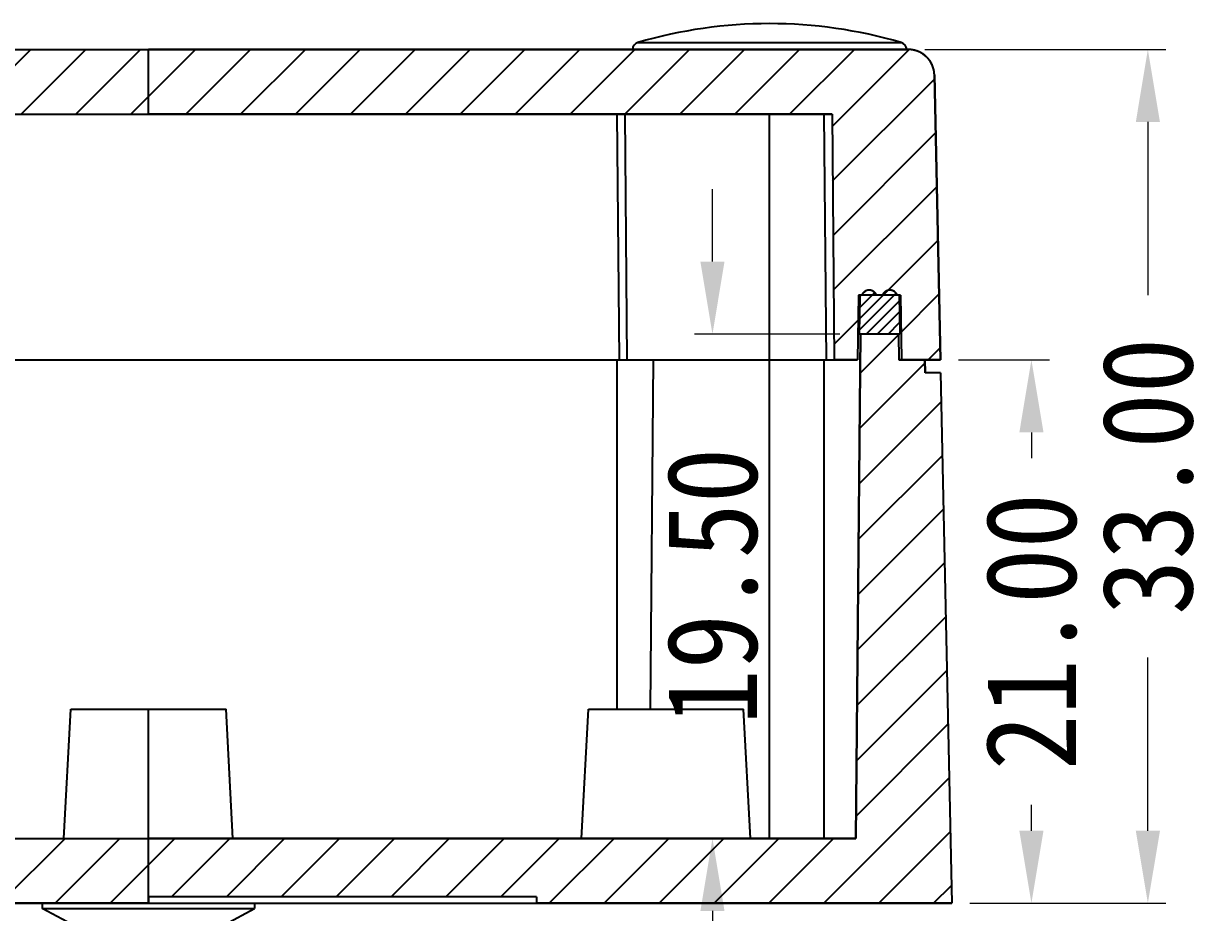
# Model space of a CAD drawing. Header units: millimetres. Extents: x 1034 to 1636, y -2154 to -1937.
# Drawn here: x 1400.7 to 1446.43, y -2114.67 to -2080.31 of the extents above; entities that cross this region are included whole.
import ezdxf

# ---------------------------------------------------------------- set-up
doc = ezdxf.new("R2010")
doc.units = ezdxf.units.MM
doc.layers.add('dim', color=3, linetype='Continuous', lineweight=9)
doc.styles.add('FFS', font='', dxfattribs={"width": 0.9})
doc.styles.get('FFS').set_extended_font_data('FangSong_GB2312')
doc.dimstyles.new('YanXiu', dxfattribs={"dimtxt": 2.5, "dimasz": 2.2, "dimexe": 1, "dimexo": 0.6, "dimgap": 0.66, "dimtad": 0, "dimzin": 1, "dimdsep": 46, "dimtxsty": 'FFS', "dimcen": 0, "dimclrd": 256, "dimclre": 131, "dimclrt": 42, "dimazin": 0, "dimtfac": 1, "dimtofl": 0, "dimtmove": 0, "dimatfit": 3, "dimfxl": 1, "dimlwd": 5, "dimlwe": 5, "dimarcsym": 0})
pattern_1 = [(45, (569.7729, -2352.4867), (-1.0606602, 1.0606602), [])]

# ---------------------------------------------------------------- blocks, each defined once
blk = doc.blocks.new('*D86')
at = {"layer": 'Defpoints', "color": 0}
for p in [(1436.116, -2093.314), (1439.635, -2093.314), (1436.556, -2114.314)]:
    blk.add_point(p, dxfattribs=at)
at = {"layer": 'dim', "color": 131, "lineweight": 5}
for p, q in [((1436.816, -2093.314), (1440.335, -2093.314)), ((1437.256, -2114.314), (1440.335, -2114.314))]:
    blk.add_line(p, q, dxfattribs=at)
at = {"layer": 'dim', "lineweight": 5}
for p, q in [((1439.635, -2096.114), (1439.635, -2097.115)), ((1439.635, -2111.514), (1439.635, -2110.514))]:
    blk.add_line(p, q, dxfattribs=at)
at = {"layer": 'dim'}
for points in [[(1439.169, -2096.114), (1440.102, -2096.114), (1439.635, -2093.314)], [(1439.169, -2111.514), (1440.102, -2111.514), (1439.635, -2114.314)]]:
    blk.add_solid(points, dxfattribs=at)
at = {"layer": 'dim', "color": 42, "insert": (1439.635, -2103.814), "char_height": 3.5, "attachment_point": 5, "rotation": 90, "style": 'FFS'}
blk.add_mtext('21.00', dxfattribs=at)
blk = doc.blocks.new('*D87')
at = {"layer": 'Defpoints', "color": 0}
for p in [(1434.816, -2081.314), (1444.135, -2081.314), (1436.556, -2114.314)]:
    blk.add_point(p, dxfattribs=at)
at = {"layer": 'dim', "color": 131, "lineweight": 5}
for p, q in [((1435.516, -2081.314), (1444.835, -2081.314)), ((1437.256, -2114.314), (1444.835, -2114.314))]:
    blk.add_line(p, q, dxfattribs=at)
at = {"layer": 'dim', "lineweight": 5}
for p, q in [((1444.135, -2084.114), (1444.135, -2090.815)), ((1444.135, -2111.514), (1444.135, -2104.814))]:
    blk.add_line(p, q, dxfattribs=at)
at = {"layer": 'dim'}
for points in [[(1443.669, -2084.114), (1444.602, -2084.114), (1444.135, -2081.314)], [(1443.669, -2111.514), (1444.602, -2111.514), (1444.135, -2114.314)]]:
    blk.add_solid(points, dxfattribs=at)
at = {"layer": 'dim', "color": 42, "insert": (1444.135, -2097.814), "char_height": 3.5, "attachment_point": 5, "rotation": 90, "style": 'FFS'}
blk.add_mtext('33.00', dxfattribs=at)
blk = doc.blocks.new('*D88')
at = {"layer": 'Defpoints', "color": 0}
for p in [(1432.934, -2092.314), (1427.311, -2111.814), (1431.616, -2111.814)]:
    blk.add_point(p, dxfattribs=at)
at = {"layer": 'dim', "lineweight": 5}
for p, q in [((1427.311, -2089.514), (1427.311, -2086.714)), ((1427.311, -2114.614), (1427.311, -2117.414))]:
    blk.add_line(p, q, dxfattribs=at)
at = {"layer": 'dim', "color": 131, "lineweight": 5}
for p, q in [((1432.234, -2092.314), (1426.611, -2092.314)), ((1430.917, -2111.814), (1426.611, -2111.814))]:
    blk.add_line(p, q, dxfattribs=at)
at = {"layer": 'dim'}
for points in [[(1426.844, -2089.514), (1427.777, -2089.514), (1427.311, -2092.314)], [(1426.844, -2114.614), (1427.777, -2114.614), (1427.311, -2111.814)]]:
    blk.add_solid(points, dxfattribs=at)
at = {"layer": 'dim', "color": 42, "insert": (1427.311, -2102.064), "char_height": 3.5, "attachment_point": 5, "rotation": 90, "style": 'FFS'}
blk.add_mtext('19.50', dxfattribs=at)

msp = doc.modelspace()

# ---------------------------------------------------------------- hatches: boundary and pattern name
h = msp.add_hatch()
h.set_pattern_fill('DEFAULT__15', color=5, scale=1.5, angle=45, style=0, pattern_type=0)
h.set_pattern_definition(pattern_1)
edge = h.paths.add_edge_path()
edge.add_line((1374.916, -2093.314), (1376.516, -2093.314))
edge.add_line((1374.916, -2093.314), (1375.147, -2082.293))
edge.add_spline(control_points=[(1375.147, -2082.293), (1375.159, -2081.717), (1375.571, -2081.314), (1376.147, -2081.314)], knot_values=[0, 0, 0, 0, 1, 1, 1, 1], weights=[1, 0.809648, 0.809648, 1], degree=3, periodic=0)
edge.add_line((1376.147, -2081.314), (1376.541, -2081.314))
edge.add_line((1376.541, -2081.314), (1376.607, -2083.214))
edge.add_line((1378.266, -2083.214), (1376.607, -2083.214))
edge.add_line((1378.266, -2083.214), (1378.284, -2083.732))
edge.add_line((1379.766, -2085.214), (1378.284, -2083.732))
edge.add_line((1379.766, -2093.314), (1379.766, -2085.214))
edge.add_line((1377.766, -2093.314), (1379.766, -2093.314))
edge.add_line((1377.635, -2085.814), (1377.766, -2093.314))
edge.add_line((1377.635, -2085.814), (1376.647, -2085.814))
edge.add_line((1376.647, -2085.814), (1376.516, -2093.314))
edge = h.paths.add_edge_path()
edge.add_line((1383.266, -2093.314), (1384.416, -2093.314))
edge.add_line((1383.266, -2093.314), (1383.266, -2085.214))
edge.add_line((1383.266, -2085.214), (1384.748, -2083.732))
edge.add_line((1384.766, -2083.214), (1384.748, -2083.732))
edge.add_line((1386.425, -2083.214), (1384.766, -2083.214))
edge.add_line((1386.492, -2081.314), (1386.425, -2083.214))
edge.add_line((1386.492, -2081.314), (1405.516, -2081.314))
edge.add_line((1405.516, -2083.814), (1405.516, -2081.314))
edge.add_line((1387.099, -2083.814), (1405.516, -2083.814))
edge.add_line((1387.016, -2093.314), (1387.099, -2083.814))
edge.add_line((1386.116, -2093.314), (1387.016, -2093.314))
edge.add_line((1386.116, -2093.314), (1386.073, -2090.814))
edge.add_line((1384.46, -2090.814), (1386.073, -2090.814))
edge.add_line((1384.416, -2093.314), (1384.46, -2090.814))
edge = h.paths.add_edge_path()
edge.add_line((1405.516, -2083.814), (1405.516, -2081.314))
edge.add_line((1405.516, -2083.814), (1405.516, -2081.314))
edge = h.paths.add_edge_path()
edge.add_line((1436.116, -2093.314), (1434.616, -2093.314))
edge.add_line((1434.573, -2090.814), (1434.616, -2093.314))
edge.add_line((1434.573, -2090.814), (1432.96, -2090.814))
edge.add_line((1432.96, -2090.814), (1432.916, -2093.314))
edge.add_line((1432.916, -2093.314), (1432.016, -2093.314))
edge.add_line((1431.933, -2083.814), (1432.016, -2093.314))
edge.add_line((1431.933, -2083.814), (1405.516, -2083.814))
edge.add_line((1405.516, -2083.814), (1405.516, -2081.314))
edge.add_line((1434.886, -2081.314), (1405.516, -2081.314))
edge.add_spline(control_points=[(1435.885, -2082.293), (1435.873, -2081.717), (1435.462, -2081.314), (1434.886, -2081.314)], knot_values=[0, 0, 0, 0, 1, 1, 1, 1], weights=[1, 0.809648, 0.809648, 1], degree=3, periodic=0)
edge.add_line((1436.116, -2093.314), (1435.885, -2082.293))
h = msp.add_hatch()
h.set_pattern_fill('DEFAULT__10', color=5, scale=0.3, angle=45, style=0, pattern_type=0)
h.set_pattern_definition([(45, (569.7729, -2352.48672), (-0.21213203, 0.21213203), [])])
edge = h.paths.add_edge_path()
edge.add_line((1384.51, -2090.814), (1384.583, -2090.814))
edge.add_spline(control_points=[(1385.149, -2090.814), (1385.036, -2090.494), (1384.696, -2090.494), (1384.583, -2090.814)], knot_values=[0, 0, 0, 0, 1, 1, 1, 1], weights=[1, 0.555556, 0.555556, 1], degree=3, periodic=0)
edge.add_line((1385.149, -2090.814), (1385.383, -2090.814))
edge.add_spline(control_points=[(1385.949, -2090.814), (1385.836, -2090.494), (1385.496, -2090.494), (1385.383, -2090.814)], knot_values=[0, 0, 0, 0, 1, 1, 1, 1], weights=[1, 0.555556, 0.555556, 1], degree=3, periodic=0)
edge.add_line((1385.949, -2090.814), (1386.023, -2090.814))
edge.add_line((1386.049, -2092.314), (1386.023, -2090.814))
edge.add_line((1384.484, -2092.314), (1386.049, -2092.314))
edge.add_line((1384.51, -2090.814), (1384.484, -2092.314))
edge = h.paths.add_edge_path()
edge.add_line((1434.523, -2090.814), (1434.449, -2090.814))
edge.add_line((1434.523, -2090.814), (1434.549, -2092.314))
edge.add_line((1434.549, -2092.314), (1432.984, -2092.314))
edge.add_line((1433.01, -2090.814), (1432.984, -2092.314))
edge.add_line((1433.083, -2090.814), (1433.01, -2090.814))
edge.add_spline(control_points=[(1433.649, -2090.814), (1433.536, -2090.494), (1433.196, -2090.494), (1433.083, -2090.814)], knot_values=[0, 0, 0, 0, 1, 1, 1, 1], weights=[1, 0.555556, 0.555556, 1], degree=3, periodic=0)
edge.add_line((1433.883, -2090.814), (1433.649, -2090.814))
edge.add_spline(control_points=[(1434.449, -2090.814), (1434.336, -2090.494), (1433.996, -2090.494), (1433.883, -2090.814)], knot_values=[0, 0, 0, 0, 1, 1, 1, 1], weights=[1, 0.555556, 0.555556, 1], degree=3, periodic=0)
h = msp.add_hatch()
h.set_pattern_fill('DEFAULT__14', color=5, scale=1.5, angle=45, style=0, pattern_type=0)
h.set_pattern_definition(pattern_1)
edge = h.paths.add_edge_path()
edge.add_line((1375.516, -2093.314), (1378.766, -2093.314))
edge.add_line((1378.766, -2093.314), (1378.766, -2099.314))
edge.add_line((1377.39, -2099.314), (1378.766, -2099.314))
edge.add_line((1377.39, -2099.314), (1377.076, -2114.314))
edge.add_line((1374.476, -2114.314), (1377.076, -2114.314))
edge.add_line((1374.906, -2093.814), (1374.476, -2114.314))
edge.add_line((1374.906, -2093.814), (1375.507, -2093.814))
edge.add_line((1375.507, -2093.814), (1375.516, -2093.314))
edge = h.paths.add_edge_path()
edge.add_line((1384.266, -2093.314), (1384.516, -2093.314))
edge.add_line((1384.516, -2093.314), (1384.534, -2092.314))
edge.add_line((1384.534, -2092.314), (1386.007, -2092.314))
edge.add_line((1386.007, -2092.314), (1386.178, -2111.814))
edge.add_line((1386.178, -2111.814), (1405.516, -2111.814))
edge.add_line((1405.516, -2114.314), (1405.516, -2111.814))
edge.add_line((1405.516, -2114.314), (1383.678, -2114.314))
edge.add_line((1383.363, -2099.314), (1383.678, -2114.314))
edge.add_line((1383.363, -2099.314), (1384.266, -2099.314))
edge.add_line((1384.266, -2093.314), (1384.266, -2099.314))
edge = h.paths.add_edge_path()
edge.add_line((1405.516, -2114.314), (1405.516, -2111.814))
edge.add_line((1405.516, -2111.814), (1405.516, -2106.814))
edge.add_line((1405.516, -2112.314), (1405.516, -2106.814))
edge.add_line((1405.516, -2112.314), (1405.516, -2106.814))
edge.add_line((1405.516, -2111.814), (1405.516, -2106.814))
edge.add_line((1405.516, -2114.064), (1405.516, -2111.814))
edge.add_line((1405.516, -2114.064), (1405.516, -2114.314))
edge = h.paths.add_edge_path()
edge.add_line((1435.516, -2093.314), (1434.516, -2093.314))
edge.add_line((1435.525, -2093.814), (1435.516, -2093.314))
edge.add_line((1436.127, -2093.814), (1435.525, -2093.814))
edge.add_line((1436.127, -2093.814), (1436.556, -2114.314))
edge.add_line((1436.556, -2114.314), (1420.516, -2114.314))
edge.add_line((1420.512, -2114.064), (1420.516, -2114.314))
edge.add_line((1420.512, -2114.064), (1405.516, -2114.064))
edge.add_line((1405.516, -2114.064), (1405.516, -2111.814))
edge.add_line((1432.855, -2111.814), (1405.516, -2111.814))
edge.add_line((1432.855, -2111.814), (1433.025, -2092.314))
edge.add_line((1434.499, -2092.314), (1433.025, -2092.314))
edge.add_line((1434.499, -2092.314), (1434.516, -2093.314))

# ---------------------------------------------------------------- linework, layer by layer
at = {"color": 7}
for p, q in [((1386.492, -2081.314), (1434.886, -2081.314)), ((1386.492, -2081.314), (1405.516, -2081.314)), ((1434.886, -2081.314), (1405.516, -2081.314)), ((1405.516, -2083.814), (1405.516, -2081.314)), ((1405.516, -2083.814), (1405.516, -2081.314)), ((1405.516, -2083.814), (1405.516, -2081.314)), ((1405.516, -2083.814), (1405.516, -2081.314)), ((1424.431, -2081.048), (1434.602, -2081.048)), ((1435.885, -2082.293), (1436.116, -2093.314)), ((1436.116, -2093.314), (1435.885, -2082.293)), ((1387.099, -2083.814), (1431.933, -2083.814)), ((1387.099, -2083.814), (1405.516, -2083.814)), ((1431.933, -2083.814), (1405.516, -2083.814)), ((1423.716, -2093.314), (1423.633, -2083.814)), ((1424.016, -2093.314), (1423.933, -2083.814)), ((1429.516, -2111.814), (1429.516, -2083.814)), ((1431.716, -2093.314), (1431.633, -2083.814)), ((1431.933, -2083.814), (1432.016, -2093.314)), ((1431.933, -2083.814), (1432.016, -2093.314)), ((1432.96, -2090.814), (1432.916, -2093.314)), ((1432.96, -2090.814), (1432.916, -2093.314)), ((1434.573, -2090.814), (1432.96, -2090.814)), ((1434.573, -2090.814), (1432.96, -2090.814)), ((1433.01, -2090.814), (1432.984, -2092.314)), ((1433.01, -2090.814), (1432.984, -2092.314)), ((1433.083, -2090.814), (1433.01, -2090.814)), ((1433.883, -2090.814), (1433.649, -2090.814)), ((1434.523, -2090.814), (1434.449, -2090.814)), ((1434.523, -2090.814), (1434.549, -2092.314)), ((1434.523, -2090.814), (1434.549, -2092.314)), ((1434.573, -2090.814), (1434.616, -2093.314)), ((1434.573, -2090.814), (1434.616, -2093.314)), ((1433.025, -2092.314), (1432.855, -2111.814)), ((1432.855, -2111.814), (1433.025, -2092.314)), ((1434.549, -2092.314), (1432.934, -2092.314)), ((1434.549, -2092.314), (1432.984, -2092.314)), ((1434.499, -2092.314), (1433.025, -2092.314)), ((1434.499, -2092.314), (1434.516, -2093.314)), ((1434.499, -2092.314), (1434.516, -2093.314)), ((1386.016, -2093.314), (1432.916, -2093.314)), ((1423.616, -2093.314), (1423.616, -2106.814)), ((1425.016, -2093.314), (1424.898, -2106.814)), ((1431.616, -2093.314), (1431.616, -2111.814)), ((1432.916, -2093.314), (1432.016, -2093.314)), ((1434.514, -2093.314), (1436.116, -2093.314)), ((1435.516, -2093.314), (1434.516, -2093.314)), ((1436.116, -2093.314), (1434.616, -2093.314)), ((1435.516, -2093.314), (1435.525, -2093.814)), ((1435.525, -2093.814), (1435.516, -2093.314)), ((1436.127, -2093.814), (1435.525, -2093.814)), ((1436.127, -2093.814), (1435.525, -2093.814)), ((1436.127, -2093.814), (1436.556, -2114.314)), ((1436.127, -2093.814), (1436.556, -2114.314)), ((1402.254, -2111.814), (1402.516, -2106.814)), ((1402.516, -2106.814), (1408.516, -2106.814)), ((1405.516, -2112.314), (1405.516, -2106.814)), ((1405.516, -2111.814), (1405.516, -2106.814)), ((1405.516, -2112.314), (1405.516, -2106.814)), ((1405.516, -2112.314), (1405.516, -2106.814)), ((1405.516, -2111.814), (1405.516, -2106.814)), ((1408.778, -2111.814), (1408.516, -2106.814)), ((1422.254, -2111.814), (1422.516, -2106.814)), ((1422.516, -2106.814), (1428.516, -2106.814)), ((1428.778, -2111.814), (1428.516, -2106.814)), ((1386.178, -2111.814), (1432.855, -2111.814)), ((1386.178, -2111.814), (1405.516, -2111.814)), ((1432.855, -2111.814), (1405.516, -2111.814)), ((1405.516, -2114.064), (1405.516, -2111.814)), ((1405.516, -2114.064), (1405.516, -2111.814)), ((1405.516, -2114.314), (1405.516, -2111.814)), ((1405.516, -2114.314), (1405.516, -2111.814)), ((1374.476, -2114.314), (1436.556, -2114.314)), ((1405.516, -2114.314), (1383.678, -2114.314)), ((1401.416, -2114.314), (1401.416, -2114.514)), ((1420.512, -2114.064), (1405.516, -2114.064)), ((1405.516, -2114.064), (1405.516, -2114.314)), ((1420.512, -2114.064), (1405.516, -2114.064)), ((1405.516, -2114.064), (1405.516, -2114.314)), ((1409.616, -2114.314), (1409.616, -2114.514)), ((1420.512, -2114.064), (1420.516, -2114.314)), ((1420.512, -2114.064), (1420.516, -2114.314)), ((1436.556, -2114.314), (1420.516, -2114.314)), ((1401.416, -2114.514), (1409.616, -2114.514)), ((1402.566, -2115.142), (1401.416, -2114.514)), ((1408.466, -2115.142), (1409.616, -2114.514))]:
    msp.add_line(p, q, dxfattribs=at)
for centre, radius, start, end in [((1429.516, -2098.314), 18, 73.5889, 106.4111), ((1424.515, -2081.335), 0.3, 106.4111, 175.9641), ((1434.517, -2081.335), 0.3, 4.0359, 73.5889), ((1434.886, -2082.314), 1, 1.2, 89.9987), ((1433.366, -2090.914), 0.3, 19.4712, 160.5288), ((1434.166, -2090.914), 0.3, 19.4712, 160.5288)]:
    msp.add_arc(centre, radius, start, end, dxfattribs=at)
for points, start_tangent, end_tangent in [([(1435.885, -2082.293), (1435.885, -2082.282), (1435.885, -2082.271), (1435.884, -2082.26), (1435.883, -2082.249), (1435.883, -2082.238), (1435.882, -2082.227), (1435.881, -2082.216), (1435.879, -2082.205), (1435.878, -2082.193), (1435.877, -2082.182), (1435.875, -2082.171), (1435.873, -2082.159), (1435.872, -2082.148), (1435.87, -2082.137), (1435.867, -2082.125), (1435.865, -2082.114), (1435.863, -2082.102), (1435.86, -2082.091), (1435.858, -2082.08), (1435.855, -2082.068), (1435.852, -2082.057), (1435.849, -2082.045), (1435.845, -2082.034), (1435.842, -2082.022), (1435.838, -2082.011), (1435.835, -2081.999), (1435.831, -2081.988), (1435.827, -2081.976), (1435.823, -2081.965), (1435.818, -2081.954), (1435.814, -2081.942), (1435.809, -2081.931), (1435.804, -2081.92), (1435.799, -2081.909), (1435.794, -2081.897), (1435.789, -2081.886), (1435.784, -2081.875), (1435.778, -2081.864), (1435.773, -2081.853), (1435.767, -2081.842), (1435.761, -2081.831), (1435.755, -2081.82), (1435.749, -2081.809), (1435.742, -2081.798), (1435.736, -2081.788), (1435.729, -2081.777), (1435.722, -2081.766), (1435.715, -2081.756), (1435.708, -2081.745), (1435.701, -2081.735), (1435.693, -2081.725), (1435.686, -2081.715), (1435.678, -2081.704), (1435.67, -2081.694), (1435.662, -2081.685), (1435.654, -2081.675), (1435.646, -2081.665), (1435.638, -2081.655), (1435.629, -2081.646), (1435.621, -2081.636), (1435.612, -2081.627), (1435.603, -2081.618), (1435.594, -2081.609), (1435.585, -2081.6), (1435.576, -2081.591), (1435.567, -2081.582), (1435.557, -2081.574), (1435.548, -2081.565), (1435.538, -2081.557), (1435.529, -2081.548), (1435.519, -2081.54), (1435.509, -2081.532), (1435.499, -2081.524), (1435.489, -2081.517), (1435.479, -2081.509), (1435.468, -2081.502), (1435.458, -2081.494), (1435.448, -2081.487), (1435.437, -2081.48), (1435.426, -2081.473), (1435.416, -2081.467), (1435.405, -2081.46), (1435.394, -2081.453), (1435.383, -2081.447), (1435.373, -2081.441), (1435.362, -2081.435), (1435.351, -2081.429), (1435.34, -2081.423), (1435.328, -2081.418), (1435.317, -2081.412), (1435.306, -2081.407), (1435.295, -2081.402), (1435.283, -2081.397), (1435.272, -2081.392), (1435.261, -2081.387), (1435.249, -2081.383), (1435.238, -2081.378), (1435.226, -2081.374), (1435.215, -2081.37), (1435.204, -2081.366), (1435.192, -2081.362), (1435.181, -2081.359), (1435.169, -2081.355), (1435.158, -2081.352), (1435.146, -2081.349), (1435.134, -2081.346), (1435.123, -2081.343), (1435.111, -2081.34), (1435.1, -2081.338), (1435.088, -2081.335), (1435.077, -2081.333), (1435.065, -2081.331), (1435.054, -2081.329), (1435.043, -2081.327), (1435.031, -2081.325), (1435.02, -2081.323), (1435.008, -2081.322), (1434.997, -2081.321), (1434.986, -2081.319), (1434.974, -2081.318), (1434.963, -2081.317), (1434.952, -2081.317), (1434.941, -2081.316), (1434.93, -2081.315), (1434.919, -2081.315), (1434.907, -2081.315), (1434.896, -2081.314), (1434.886, -2081.314)], (-0.020942, 0.999781), (-1, 0)), ([(1433.649, -2090.814), (1433.648, -2090.81), (1433.646, -2090.806), (1433.644, -2090.802), (1433.642, -2090.797), (1433.641, -2090.793), (1433.639, -2090.789), (1433.637, -2090.785), (1433.635, -2090.78), (1433.632, -2090.776), (1433.63, -2090.772), (1433.628, -2090.768), (1433.625, -2090.763), (1433.623, -2090.759), (1433.62, -2090.755), (1433.617, -2090.75), (1433.615, -2090.746), (1433.612, -2090.742), (1433.609, -2090.737), (1433.605, -2090.733), (1433.602, -2090.729), (1433.599, -2090.725), (1433.595, -2090.721), (1433.592, -2090.716), (1433.588, -2090.712), (1433.584, -2090.708), (1433.58, -2090.704), (1433.576, -2090.7), (1433.572, -2090.696), (1433.568, -2090.692), (1433.564, -2090.689), (1433.559, -2090.685), (1433.555, -2090.681), (1433.55, -2090.677), (1433.545, -2090.674), (1433.541, -2090.67), (1433.536, -2090.667), (1433.531, -2090.663), (1433.525, -2090.66), (1433.52, -2090.657), (1433.515, -2090.654), (1433.509, -2090.651), (1433.504, -2090.648), (1433.498, -2090.645), (1433.493, -2090.642), (1433.487, -2090.64), (1433.481, -2090.637), (1433.475, -2090.635), (1433.469, -2090.632), (1433.463, -2090.63), (1433.457, -2090.628), (1433.451, -2090.626), (1433.444, -2090.625), (1433.438, -2090.623), (1433.432, -2090.622), (1433.425, -2090.62), (1433.419, -2090.619), (1433.412, -2090.618), (1433.406, -2090.617), (1433.399, -2090.616), (1433.393, -2090.615), (1433.386, -2090.615), (1433.379, -2090.615), (1433.373, -2090.614), (1433.366, -2090.614), (1433.36, -2090.614), (1433.353, -2090.615), (1433.346, -2090.615), (1433.34, -2090.615), (1433.333, -2090.616), (1433.327, -2090.617), (1433.32, -2090.618), (1433.314, -2090.619), (1433.307, -2090.62), (1433.301, -2090.622), (1433.294, -2090.623), (1433.288, -2090.625), (1433.282, -2090.626), (1433.276, -2090.628), (1433.269, -2090.63), (1433.263, -2090.632), (1433.257, -2090.635), (1433.251, -2090.637), (1433.246, -2090.64), (1433.24, -2090.642), (1433.234, -2090.645), (1433.228, -2090.648), (1433.223, -2090.651), (1433.218, -2090.654), (1433.212, -2090.657), (1433.207, -2090.66), (1433.202, -2090.663), (1433.197, -2090.667), (1433.192, -2090.67), (1433.187, -2090.674), (1433.182, -2090.677), (1433.178, -2090.681), (1433.173, -2090.685), (1433.169, -2090.689), (1433.164, -2090.692), (1433.16, -2090.696), (1433.156, -2090.7), (1433.152, -2090.704), (1433.148, -2090.708), (1433.144, -2090.712), (1433.141, -2090.716), (1433.137, -2090.721), (1433.134, -2090.725), (1433.13, -2090.729), (1433.127, -2090.733), (1433.124, -2090.737), (1433.121, -2090.742), (1433.118, -2090.746), (1433.115, -2090.75), (1433.112, -2090.755), (1433.11, -2090.759), (1433.107, -2090.763), (1433.105, -2090.768), (1433.102, -2090.772), (1433.1, -2090.776), (1433.098, -2090.78), (1433.096, -2090.785), (1433.094, -2090.789), (1433.092, -2090.793), (1433.09, -2090.797), (1433.088, -2090.802), (1433.086, -2090.806), (1433.085, -2090.81), (1433.083, -2090.814)], (-0.333333, 0.942809), (-0.333333, -0.942809)), ([(1434.449, -2090.814), (1434.448, -2090.81), (1434.446, -2090.806), (1434.444, -2090.802), (1434.442, -2090.797), (1434.441, -2090.793), (1434.439, -2090.789), (1434.437, -2090.785), (1434.435, -2090.78), (1434.432, -2090.776), (1434.43, -2090.772), (1434.428, -2090.768), (1434.425, -2090.763), (1434.423, -2090.759), (1434.42, -2090.755), (1434.417, -2090.75), (1434.415, -2090.746), (1434.412, -2090.742), (1434.409, -2090.737), (1434.405, -2090.733), (1434.402, -2090.729), (1434.399, -2090.725), (1434.395, -2090.721), (1434.392, -2090.716), (1434.388, -2090.712), (1434.384, -2090.708), (1434.38, -2090.704), (1434.376, -2090.7), (1434.372, -2090.696), (1434.368, -2090.692), (1434.364, -2090.689), (1434.359, -2090.685), (1434.355, -2090.681), (1434.35, -2090.677), (1434.345, -2090.674), (1434.341, -2090.67), (1434.336, -2090.667), (1434.331, -2090.663), (1434.325, -2090.66), (1434.32, -2090.657), (1434.315, -2090.654), (1434.309, -2090.651), (1434.304, -2090.648), (1434.298, -2090.645), (1434.293, -2090.642), (1434.287, -2090.64), (1434.281, -2090.637), (1434.275, -2090.635), (1434.269, -2090.632), (1434.263, -2090.63), (1434.257, -2090.628), (1434.251, -2090.626), (1434.244, -2090.625), (1434.238, -2090.623), (1434.232, -2090.622), (1434.225, -2090.62), (1434.219, -2090.619), (1434.212, -2090.618), (1434.206, -2090.617), (1434.199, -2090.616), (1434.193, -2090.615), (1434.186, -2090.615), (1434.179, -2090.615), (1434.173, -2090.614), (1434.166, -2090.614), (1434.16, -2090.614), (1434.153, -2090.615), (1434.146, -2090.615), (1434.14, -2090.615), (1434.133, -2090.616), (1434.127, -2090.617), (1434.12, -2090.618), (1434.114, -2090.619), (1434.107, -2090.62), (1434.101, -2090.622), (1434.094, -2090.623), (1434.088, -2090.625), (1434.082, -2090.626), (1434.076, -2090.628), (1434.069, -2090.63), (1434.063, -2090.632), (1434.057, -2090.635), (1434.051, -2090.637), (1434.046, -2090.64), (1434.04, -2090.642), (1434.034, -2090.645), (1434.028, -2090.648), (1434.023, -2090.651), (1434.018, -2090.654), (1434.012, -2090.657), (1434.007, -2090.66), (1434.002, -2090.663), (1433.997, -2090.667), (1433.992, -2090.67), (1433.987, -2090.674), (1433.982, -2090.677), (1433.978, -2090.681), (1433.973, -2090.685), (1433.969, -2090.689), (1433.964, -2090.692), (1433.96, -2090.696), (1433.956, -2090.7), (1433.952, -2090.704), (1433.948, -2090.708), (1433.944, -2090.712), (1433.941, -2090.716), (1433.937, -2090.721), (1433.934, -2090.725), (1433.93, -2090.729), (1433.927, -2090.733), (1433.924, -2090.737), (1433.921, -2090.742), (1433.918, -2090.746), (1433.915, -2090.75), (1433.912, -2090.755), (1433.91, -2090.759), (1433.907, -2090.763), (1433.905, -2090.768), (1433.902, -2090.772), (1433.9, -2090.776), (1433.898, -2090.78), (1433.896, -2090.785), (1433.894, -2090.789), (1433.892, -2090.793), (1433.89, -2090.797), (1433.888, -2090.802), (1433.886, -2090.806), (1433.885, -2090.81), (1433.883, -2090.814)], (-0.333333, 0.942809), (-0.333333, -0.942809))]:
    msp.add_spline(points, degree=3, dxfattribs=dict(at, start_tangent=start_tangent, end_tangent=end_tangent))

# ---------------------------------------------------------------- dimensions: what is measured, and where the dimension line sits
at = {"layer": 'dim'}
for base, p1, p2, picture, middle in [((1444.135, -2081.314), (1436.556, -2114.314), (1434.816, -2081.314), '*D87', (1444.135, -2097.814)), ((1427.311, -2111.814), (1432.934, -2092.314), (1431.616, -2111.814), '*D88', (1427.311, -2102.064)), ((1439.635, -2093.314), (1436.556, -2114.314), (1436.116, -2093.314), '*D86', (1439.635, -2103.814))]:
    dim = msp.add_linear_dim(base=base, p1=p1, p2=p2, angle=90, dimstyle='YanXiu', override={"dimtxt": 3.5, "dimasz": 2.8, "dimexe": 0.69965, "dimexo": 0.69965, "dimgap": 0.69965}, dxfattribs=at)
    dim.commit()
    dim.dimension.update_dxf_attribs({"geometry": picture, "text_midpoint": middle})

doc.saveas('drawing.dxf')
